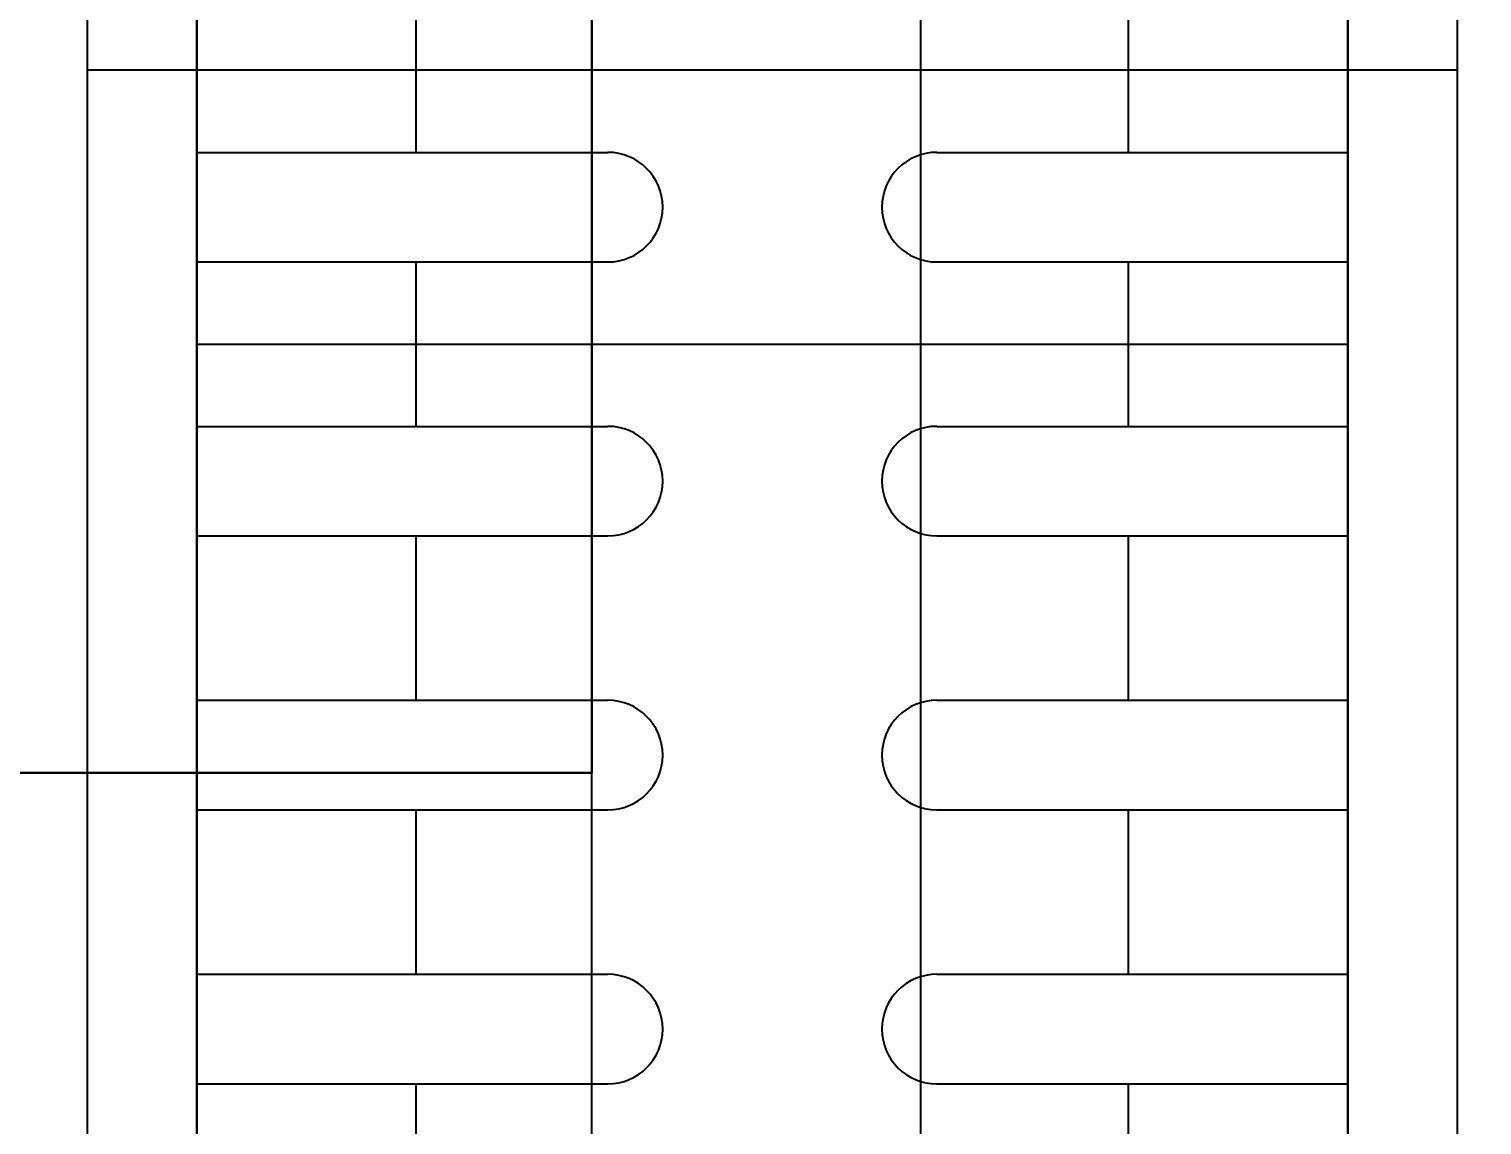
# Model space of a CAD drawing. Header units: inches. Extents: x 21 to 38546, y 13 to 15001.
# Drawn here: x 6003.62 to 6016.88, y 2017.61 to 2027.61 of the extents above; entities that cross this region are included whole.
import ezdxf

# ---------------------------------------------------------------- set-up
doc = ezdxf.new("R2010")
doc.units = ezdxf.units.IN
doc.header["$MEASUREMENT"] = 0
doc.layers.add('RAST-IST-RADYATÖR-DİNAMİK BLOK', color=83, linetype='Continuous')
for name, color, linetype, lineweight in [('Z_MİM_-KM-CERAMIC-09', 8, 'Continuous', 25), ('Z_MİM_-KM-ELECTRIC', 8, 'Continuous', 25), ('Z_MİM_-KM-TEXT-DETAIL', 8, 'Continuous', 25), ('Z_MİM_-KM-WALL', 8, 'Continuous', 25)]:
    doc.layers.add(name, color=color, linetype=linetype, lineweight=lineweight)
doc.styles.add('-KM-OLCU', font='ARIALN.TTF')

# ---------------------------------------------------------------- blocks, each defined once
blk = doc.blocks.new('A$Cba0c6c82')
at = {"ltscale": 2}
for p, q in [((0, 65), (65, 65)), ((65, 65), (65, 0)), ((65, 0), (65, 65))]:
    blk.add_line(p, q, dxfattribs=at)
at = {"layer": 'Z_MİM_-KM-TEXT-DETAIL', "color": 7, "insert": (33.893, 58.781), "char_height": 7.17372, "attachment_point": 1, "style": '-KM-OLCU'}
blk.add_mtext_dynamic_manual_height_columns('ÇAMAŞIR MAKİNESİ\\PKURUTMA MAKİNESİ 10 KG', width=84.7034, gutter_width=12.5, heights=[0], dxfattribs=at)
blk = doc.blocks.new('IS_RADYATOR-PLAN-60')
at = {"layer": 'RAST-IST-RADYATÖR-DİNAMİK BLOK', "color": 7}
for p, q in [((50.75, 11.5), (50.75, 7.75)), ((51.75, 11.5), (51.75, 7.75)), ((53.25, 11.5), (53.25, 7.75)), ((54.25, 11.5), (54.25, 7.75)), ((55.75, 11.5), (55.75, 7.75)), ((56.75, 11.5), (56.75, 7.75)), ((50, 9.5), (50.75, 9.5)), ((51.75, 9.5), (52.5, 9.5)), ((52.5, 9.5), (53.25, 9.5)), ((54.25, 9.5), (55, 9.5)), ((55, 9.5), (55.75, 9.5)), ((56.75, 9.5), (57.5, 9.5)), ((50.75, 4.75), (50.75, 1)), ((51.75, 4.75), (51.75, 1)), ((53.25, 4.75), (53.25, 1)), ((54.25, 4.75), (54.25, 1)), ((55.75, 4.75), (55.75, 1)), ((56.75, 4.75), (56.75, 1)), ((50, 3), (50.75, 3)), ((51.75, 3), (52.5, 3)), ((52.5, 3), (53.25, 3)), ((54.25, 3), (55, 3)), ((55, 3), (55.75, 3)), ((56.75, 3), (57.5, 3))]:
    blk.add_line(p, q, dxfattribs=at)
at = {"layer": 'RAST-IST-RADYATÖR-DİNAMİK BLOK'}
for points in [[(0, 0), (60, 0), (60, 12.5), (0, 12.5)], [(2.5, 11.5), (57.5, 11.5), (57.5, 1), (2.5, 1)]]:
    blk.add_lwpolyline(points, dxfattribs=at)
at = {"layer": 'RAST-IST-RADYATÖR-DİNAMİK BLOK', "color": 7}
for centre, start, end in [((51.25, 7.75), 180, 0), ((53.75, 7.75), 180, 0), ((56.25, 7.75), 180, 0), ((51.25, 4.75), 0, 180), ((53.75, 4.75), 0, 180), ((56.25, 4.75), 0, 180)]:
    blk.add_arc(centre, 0.5, start, end, dxfattribs=at)
blk = doc.blocks.new('IS_RADYATOR-PLAN-70')
at = {"layer": 'RAST-IST-RADYATÖR-DİNAMİK BLOK', "color": 7}
for p, q in [((50.75, 11.5), (50.75, 7.75)), ((51.75, 11.5), (51.75, 7.75)), ((53.25, 11.5), (53.25, 7.75)), ((54.25, 11.5), (54.25, 7.75)), ((55.75, 11.5), (55.75, 7.75)), ((56.75, 11.5), (56.75, 7.75)), ((58.25, 11.5), (58.25, 7.75)), ((59.25, 11.5), (59.25, 7.75)), ((50, 9.5), (50.75, 9.5)), ((51.75, 9.5), (52.5, 9.5)), ((52.5, 9.5), (53.25, 9.5)), ((54.25, 9.5), (55, 9.5)), ((55, 9.5), (55.75, 9.5)), ((56.75, 9.5), (57.5, 9.5)), ((57.5, 9.5), (58.25, 9.5)), ((59.25, 9.5), (60, 9.5)), ((60, 9.5), (60.75, 9.5)), ((50.75, 4.75), (50.75, 1)), ((51.75, 4.75), (51.75, 1)), ((53.25, 4.75), (53.25, 1)), ((54.25, 4.75), (54.25, 1)), ((55.75, 4.75), (55.75, 1)), ((56.75, 4.75), (56.75, 1)), ((58.25, 4.75), (58.25, 1)), ((59.25, 4.75), (59.25, 1)), ((50, 3), (50.75, 3)), ((51.75, 3), (52.5, 3)), ((52.5, 3), (53.25, 3)), ((54.25, 3), (55, 3)), ((55, 3), (55.75, 3)), ((56.75, 3), (57.5, 3)), ((57.5, 3), (58.25, 3)), ((59.25, 3), (60, 3)), ((60, 3), (60.75, 3))]:
    blk.add_line(p, q, dxfattribs=at)
at = {"layer": 'RAST-IST-RADYATÖR-DİNAMİK BLOK'}
for points in [[(0, 0), (70, 0), (70, 12.5), (0, 12.5)], [(2.5, 11.5), (67.5, 11.5), (67.5, 1), (2.5, 1)]]:
    blk.add_lwpolyline(points, dxfattribs=at)
at = {"layer": 'RAST-IST-RADYATÖR-DİNAMİK BLOK', "color": 7}
for centre, start, end in [((51.25, 7.75), 180, 0), ((53.75, 7.75), 180, 0), ((56.25, 7.75), 180, 0), ((58.75, 7.75), 180, 0), ((51.25, 4.75), 0, 180), ((53.75, 4.75), 0, 180), ((56.25, 4.75), 0, 180), ((58.75, 4.75), 0, 180)]:
    blk.add_arc(centre, 0.5, start, end, dxfattribs=at)
blk = doc.blocks.new('IS_RADYATOR-PLAN-80')
at = {"layer": 'RAST-IST-RADYATÖR-DİNAMİK BLOK', "color": 7}
for p, q in [((50.75, 11.5), (50.75, 7.75)), ((51.75, 11.5), (51.75, 7.75)), ((53.25, 11.5), (53.25, 7.75)), ((54.25, 11.5), (54.25, 7.75)), ((55.75, 11.5), (55.75, 7.75)), ((56.75, 11.5), (56.75, 7.75)), ((58.25, 11.5), (58.25, 7.75)), ((59.25, 11.5), (59.25, 7.75)), ((50, 9.5), (50.75, 9.5)), ((51.75, 9.5), (52.5, 9.5)), ((52.5, 9.5), (53.25, 9.5)), ((54.25, 9.5), (55, 9.5)), ((55, 9.5), (55.75, 9.5)), ((56.75, 9.5), (57.5, 9.5)), ((57.5, 9.5), (58.25, 9.5)), ((59.25, 9.5), (60, 9.5)), ((60, 9.5), (60.75, 9.5)), ((50.75, 4.75), (50.75, 1)), ((51.75, 4.75), (51.75, 1)), ((53.25, 4.75), (53.25, 1)), ((54.25, 4.75), (54.25, 1)), ((55.75, 4.75), (55.75, 1)), ((56.75, 4.75), (56.75, 1)), ((58.25, 4.75), (58.25, 1)), ((59.25, 4.75), (59.25, 1)), ((50, 3), (50.75, 3)), ((51.75, 3), (52.5, 3)), ((52.5, 3), (53.25, 3)), ((54.25, 3), (55, 3)), ((55, 3), (55.75, 3)), ((56.75, 3), (57.5, 3)), ((57.5, 3), (58.25, 3)), ((59.25, 3), (60, 3)), ((60, 3), (60.75, 3))]:
    blk.add_line(p, q, dxfattribs=at)
at = {"layer": 'RAST-IST-RADYATÖR-DİNAMİK BLOK'}
for points in [[(0, 0), (80, 0), (80, 12.5), (0, 12.5)], [(2.5, 11.5), (77.5, 11.5), (77.5, 1), (2.5, 1)]]:
    blk.add_lwpolyline(points, dxfattribs=at)
at = {"layer": 'RAST-IST-RADYATÖR-DİNAMİK BLOK', "color": 7}
for centre, start, end in [((51.25, 7.75), 180, 0), ((53.75, 7.75), 180, 0), ((56.25, 7.75), 180, 0), ((58.75, 7.75), 180, 0), ((51.25, 4.75), 0, 180), ((53.75, 4.75), 0, 180), ((56.25, 4.75), 0, 180), ((58.75, 4.75), 0, 180)]:
    blk.add_arc(centre, 0.5, start, end, dxfattribs=at)
blk = doc.blocks.new('IS_RADYATOR-PLAN-90')
at = {"layer": 'RAST-IST-RADYATÖR-DİNAMİK BLOK', "color": 7}
for p, q in [((50.75, 11.5), (50.75, 7.75)), ((51.75, 11.5), (51.75, 7.75)), ((53.25, 11.5), (53.25, 7.75)), ((54.25, 11.5), (54.25, 7.75)), ((55.75, 11.5), (55.75, 7.75)), ((56.75, 11.5), (56.75, 7.75)), ((58.25, 11.5), (58.25, 7.75)), ((59.25, 11.5), (59.25, 7.75)), ((50, 9.5), (50.75, 9.5)), ((51.75, 9.5), (52.5, 9.5)), ((52.5, 9.5), (53.25, 9.5)), ((54.25, 9.5), (55, 9.5)), ((55, 9.5), (55.75, 9.5)), ((56.75, 9.5), (57.5, 9.5)), ((57.5, 9.5), (58.25, 9.5)), ((59.25, 9.5), (60, 9.5)), ((60, 9.5), (60.75, 9.5)), ((50.75, 4.75), (50.75, 1)), ((51.75, 4.75), (51.75, 1)), ((53.25, 4.75), (53.25, 1)), ((54.25, 4.75), (54.25, 1)), ((55.75, 4.75), (55.75, 1)), ((56.75, 4.75), (56.75, 1)), ((58.25, 4.75), (58.25, 1)), ((59.25, 4.75), (59.25, 1)), ((50, 3), (50.75, 3)), ((51.75, 3), (52.5, 3)), ((52.5, 3), (53.25, 3)), ((54.25, 3), (55, 3)), ((55, 3), (55.75, 3)), ((56.75, 3), (57.5, 3)), ((57.5, 3), (58.25, 3)), ((59.25, 3), (60, 3)), ((60, 3), (60.75, 3))]:
    blk.add_line(p, q, dxfattribs=at)
at = {"layer": 'RAST-IST-RADYATÖR-DİNAMİK BLOK'}
for points in [[(0, 0), (90, 0), (90, 12.5), (0, 12.5)], [(2.5, 11.5), (87.5, 11.5), (87.5, 1), (2.5, 1)]]:
    blk.add_lwpolyline(points, dxfattribs=at)
at = {"layer": 'RAST-IST-RADYATÖR-DİNAMİK BLOK', "color": 7}
for centre, start, end in [((51.25, 7.75), 180, 0), ((53.75, 7.75), 180, 0), ((56.25, 7.75), 180, 0), ((58.75, 7.75), 180, 0), ((51.25, 4.75), 0, 180), ((53.75, 4.75), 0, 180), ((56.25, 4.75), 0, 180), ((58.75, 4.75), 0, 180)]:
    blk.add_arc(centre, 0.5, start, end, dxfattribs=at)
blk = doc.blocks.new('IS_RADYATOR-PLAN-100')
at = {"layer": 'RAST-IST-RADYATÖR-DİNAMİK BLOK', "color": 7}
for p, q in [((50.75, 11.5), (50.75, 7.75)), ((51.75, 11.5), (51.75, 7.75)), ((53.25, 11.5), (53.25, 7.75)), ((54.25, 11.5), (54.25, 7.75)), ((55.75, 11.5), (55.75, 7.75)), ((56.75, 11.5), (56.75, 7.75)), ((58.25, 11.5), (58.25, 7.75)), ((59.25, 11.5), (59.25, 7.75)), ((50, 9.5), (50.75, 9.5)), ((51.75, 9.5), (52.5, 9.5)), ((52.5, 9.5), (53.25, 9.5)), ((54.25, 9.5), (55, 9.5)), ((55, 9.5), (55.75, 9.5)), ((56.75, 9.5), (57.5, 9.5)), ((57.5, 9.5), (58.25, 9.5)), ((59.25, 9.5), (60, 9.5)), ((60, 9.5), (60.75, 9.5)), ((50.75, 4.75), (50.75, 1)), ((51.75, 4.75), (51.75, 1)), ((53.25, 4.75), (53.25, 1)), ((54.25, 4.75), (54.25, 1)), ((55.75, 4.75), (55.75, 1)), ((56.75, 4.75), (56.75, 1)), ((58.25, 4.75), (58.25, 1)), ((59.25, 4.75), (59.25, 1)), ((50, 3), (50.75, 3)), ((51.75, 3), (52.5, 3)), ((52.5, 3), (53.25, 3)), ((54.25, 3), (55, 3)), ((55, 3), (55.75, 3)), ((56.75, 3), (57.5, 3)), ((57.5, 3), (58.25, 3)), ((59.25, 3), (60, 3)), ((60, 3), (60.75, 3))]:
    blk.add_line(p, q, dxfattribs=at)
at = {"layer": 'RAST-IST-RADYATÖR-DİNAMİK BLOK'}
for points in [[(0, 0), (100, 0), (100, 12.5), (0, 12.5)], [(2.5, 11.5), (97.5, 11.5), (97.5, 1), (2.5, 1)]]:
    blk.add_lwpolyline(points, dxfattribs=at)
at = {"layer": 'RAST-IST-RADYATÖR-DİNAMİK BLOK', "color": 7}
for centre, start, end in [((51.25, 7.75), 180, 0), ((53.75, 7.75), 180, 0), ((56.25, 7.75), 180, 0), ((58.75, 7.75), 180, 0), ((51.25, 4.75), 0, 180), ((53.75, 4.75), 0, 180), ((56.25, 4.75), 0, 180), ((58.75, 4.75), 0, 180)]:
    blk.add_arc(centre, 0.5, start, end, dxfattribs=at)
blk = doc.blocks.new('IS_RADYATOR-PLAN-110')
at = {"layer": 'RAST-IST-RADYATÖR-DİNAMİK BLOK', "color": 7}
for p, q in [((50.75, 11.5), (50.75, 7.75)), ((51.75, 11.5), (51.75, 7.75)), ((53.25, 11.5), (53.25, 7.75)), ((54.25, 11.5), (54.25, 7.75)), ((55.75, 11.5), (55.75, 7.75)), ((56.75, 11.5), (56.75, 7.75)), ((58.25, 11.5), (58.25, 7.75)), ((59.25, 11.5), (59.25, 7.75)), ((50, 9.5), (50.75, 9.5)), ((51.75, 9.5), (52.5, 9.5)), ((52.5, 9.5), (53.25, 9.5)), ((54.25, 9.5), (55, 9.5)), ((55, 9.5), (55.75, 9.5)), ((56.75, 9.5), (57.5, 9.5)), ((57.5, 9.5), (58.25, 9.5)), ((59.25, 9.5), (60, 9.5)), ((60, 9.5), (60.75, 9.5)), ((50.75, 4.75), (50.75, 1)), ((51.75, 4.75), (51.75, 1)), ((53.25, 4.75), (53.25, 1)), ((54.25, 4.75), (54.25, 1)), ((55.75, 4.75), (55.75, 1)), ((56.75, 4.75), (56.75, 1)), ((58.25, 4.75), (58.25, 1)), ((59.25, 4.75), (59.25, 1)), ((50, 3), (50.75, 3)), ((51.75, 3), (52.5, 3)), ((52.5, 3), (53.25, 3)), ((54.25, 3), (55, 3)), ((55, 3), (55.75, 3)), ((56.75, 3), (57.5, 3)), ((57.5, 3), (58.25, 3)), ((59.25, 3), (60, 3)), ((60, 3), (60.75, 3))]:
    blk.add_line(p, q, dxfattribs=at)
at = {"layer": 'RAST-IST-RADYATÖR-DİNAMİK BLOK'}
for points in [[(0, 0), (110, 0), (110, 12.5), (0, 12.5)], [(2.5, 11.5), (107.5, 11.5), (107.5, 1), (2.5, 1)]]:
    blk.add_lwpolyline(points, dxfattribs=at)
at = {"layer": 'RAST-IST-RADYATÖR-DİNAMİK BLOK', "color": 7}
for centre, start, end in [((51.25, 7.75), 180, 0), ((53.75, 7.75), 180, 0), ((56.25, 7.75), 180, 0), ((58.75, 7.75), 180, 0), ((51.25, 4.75), 0, 180), ((53.75, 4.75), 0, 180), ((56.25, 4.75), 0, 180), ((58.75, 4.75), 0, 180)]:
    blk.add_arc(centre, 0.5, start, end, dxfattribs=at)
blk = doc.blocks.new('IS_RADYATOR-PLAN-120')
at = {"layer": 'RAST-IST-RADYATÖR-DİNAMİK BLOK', "color": 7}
for p, q in [((50.75, 11.5), (50.75, 7.75)), ((51.75, 11.5), (51.75, 7.75)), ((53.25, 11.5), (53.25, 7.75)), ((54.25, 11.5), (54.25, 7.75)), ((55.75, 11.5), (55.75, 7.75)), ((56.75, 11.5), (56.75, 7.75)), ((58.25, 11.5), (58.25, 7.75)), ((59.25, 11.5), (59.25, 7.75)), ((50, 9.5), (50.75, 9.5)), ((51.75, 9.5), (52.5, 9.5)), ((52.5, 9.5), (53.25, 9.5)), ((54.25, 9.5), (55, 9.5)), ((55, 9.5), (55.75, 9.5)), ((56.75, 9.5), (57.5, 9.5)), ((57.5, 9.5), (58.25, 9.5)), ((59.25, 9.5), (60, 9.5)), ((60, 9.5), (60.75, 9.5)), ((50.75, 4.75), (50.75, 1)), ((51.75, 4.75), (51.75, 1)), ((53.25, 4.75), (53.25, 1)), ((54.25, 4.75), (54.25, 1)), ((55.75, 4.75), (55.75, 1)), ((56.75, 4.75), (56.75, 1)), ((58.25, 4.75), (58.25, 1)), ((59.25, 4.75), (59.25, 1)), ((50, 3), (50.75, 3)), ((51.75, 3), (52.5, 3)), ((52.5, 3), (53.25, 3)), ((54.25, 3), (55, 3)), ((55, 3), (55.75, 3)), ((56.75, 3), (57.5, 3)), ((57.5, 3), (58.25, 3)), ((59.25, 3), (60, 3)), ((60, 3), (60.75, 3))]:
    blk.add_line(p, q, dxfattribs=at)
at = {"layer": 'RAST-IST-RADYATÖR-DİNAMİK BLOK'}
for points in [[(0, 0), (120, 0), (120, 12.5), (0, 12.5)], [(2.5, 11.5), (117.5, 11.5), (117.5, 1), (2.5, 1)]]:
    blk.add_lwpolyline(points, dxfattribs=at)
at = {"layer": 'RAST-IST-RADYATÖR-DİNAMİK BLOK', "color": 7}
for centre, start, end in [((51.25, 7.75), 180, 0), ((53.75, 7.75), 180, 0), ((56.25, 7.75), 180, 0), ((58.75, 7.75), 180, 0), ((51.25, 4.75), 0, 180), ((53.75, 4.75), 0, 180), ((56.25, 4.75), 0, 180), ((58.75, 4.75), 0, 180)]:
    blk.add_arc(centre, 0.5, start, end, dxfattribs=at)
blk = doc.blocks.new('IS_RADYATOR-PLAN-130')
at = {"layer": 'RAST-IST-RADYATÖR-DİNAMİK BLOK', "color": 7}
for p, q in [((50.75, 11.5), (50.75, 7.75)), ((51.75, 11.5), (51.75, 7.75)), ((53.25, 11.5), (53.25, 7.75)), ((54.25, 11.5), (54.25, 7.75)), ((55.75, 11.5), (55.75, 7.75)), ((56.75, 11.5), (56.75, 7.75)), ((58.25, 11.5), (58.25, 7.75)), ((59.25, 11.5), (59.25, 7.75)), ((50, 9.5), (50.75, 9.5)), ((51.75, 9.5), (52.5, 9.5)), ((52.5, 9.5), (53.25, 9.5)), ((54.25, 9.5), (55, 9.5)), ((55, 9.5), (55.75, 9.5)), ((56.75, 9.5), (57.5, 9.5)), ((57.5, 9.5), (58.25, 9.5)), ((59.25, 9.5), (60, 9.5)), ((60, 9.5), (60.75, 9.5)), ((50.75, 4.75), (50.75, 1)), ((51.75, 4.75), (51.75, 1)), ((53.25, 4.75), (53.25, 1)), ((54.25, 4.75), (54.25, 1)), ((55.75, 4.75), (55.75, 1)), ((56.75, 4.75), (56.75, 1)), ((58.25, 4.75), (58.25, 1)), ((59.25, 4.75), (59.25, 1)), ((50, 3), (50.75, 3)), ((51.75, 3), (52.5, 3)), ((52.5, 3), (53.25, 3)), ((54.25, 3), (55, 3)), ((55, 3), (55.75, 3)), ((56.75, 3), (57.5, 3)), ((57.5, 3), (58.25, 3)), ((59.25, 3), (60, 3)), ((60, 3), (60.75, 3))]:
    blk.add_line(p, q, dxfattribs=at)
at = {"layer": 'RAST-IST-RADYATÖR-DİNAMİK BLOK'}
for points in [[(0, 0), (130, 0), (130, 12.5), (0, 12.5)], [(2.5, 11.5), (127.5, 11.5), (127.5, 1), (2.5, 1)]]:
    blk.add_lwpolyline(points, dxfattribs=at)
at = {"layer": 'RAST-IST-RADYATÖR-DİNAMİK BLOK', "color": 7}
for centre, start, end in [((51.25, 7.75), 180, 0), ((53.75, 7.75), 180, 0), ((56.25, 7.75), 180, 0), ((58.75, 7.75), 180, 0), ((51.25, 4.75), 0, 180), ((53.75, 4.75), 0, 180), ((56.25, 4.75), 0, 180), ((58.75, 4.75), 0, 180)]:
    blk.add_arc(centre, 0.5, start, end, dxfattribs=at)
blk = doc.blocks.new('IS_RADYATOR-PLAN-140')
at = {"layer": 'RAST-IST-RADYATÖR-DİNAMİK BLOK', "color": 7}
for p, q in [((50.75, 11.5), (50.75, 7.75)), ((51.75, 11.5), (51.75, 7.75)), ((53.25, 11.5), (53.25, 7.75)), ((54.25, 11.5), (54.25, 7.75)), ((55.75, 11.5), (55.75, 7.75)), ((56.75, 11.5), (56.75, 7.75)), ((58.25, 11.5), (58.25, 7.75)), ((59.25, 11.5), (59.25, 7.75)), ((50, 9.5), (50.75, 9.5)), ((51.75, 9.5), (52.5, 9.5)), ((52.5, 9.5), (53.25, 9.5)), ((54.25, 9.5), (55, 9.5)), ((55, 9.5), (55.75, 9.5)), ((56.75, 9.5), (57.5, 9.5)), ((57.5, 9.5), (58.25, 9.5)), ((59.25, 9.5), (60, 9.5)), ((60, 9.5), (60.75, 9.5)), ((50.75, 4.75), (50.75, 1)), ((51.75, 4.75), (51.75, 1)), ((53.25, 4.75), (53.25, 1)), ((54.25, 4.75), (54.25, 1)), ((55.75, 4.75), (55.75, 1)), ((56.75, 4.75), (56.75, 1)), ((58.25, 4.75), (58.25, 1)), ((59.25, 4.75), (59.25, 1)), ((50, 3), (50.75, 3)), ((51.75, 3), (52.5, 3)), ((52.5, 3), (53.25, 3)), ((54.25, 3), (55, 3)), ((55, 3), (55.75, 3)), ((56.75, 3), (57.5, 3)), ((57.5, 3), (58.25, 3)), ((59.25, 3), (60, 3)), ((60, 3), (60.75, 3))]:
    blk.add_line(p, q, dxfattribs=at)
at = {"layer": 'RAST-IST-RADYATÖR-DİNAMİK BLOK'}
for points in [[(0, 0), (140, 0), (140, 12.5), (0, 12.5)], [(2.5, 11.5), (137.5, 11.5), (137.5, 1), (2.5, 1)]]:
    blk.add_lwpolyline(points, dxfattribs=at)
at = {"layer": 'RAST-IST-RADYATÖR-DİNAMİK BLOK', "color": 7}
for centre, start, end in [((51.25, 7.75), 180, 0), ((53.75, 7.75), 180, 0), ((56.25, 7.75), 180, 0), ((58.75, 7.75), 180, 0), ((51.25, 4.75), 0, 180), ((53.75, 4.75), 0, 180), ((56.25, 4.75), 0, 180), ((58.75, 4.75), 0, 180)]:
    blk.add_arc(centre, 0.5, start, end, dxfattribs=at)
blk = doc.blocks.new('IS_RADYATOR-PLAN-150')
at = {"layer": 'RAST-IST-RADYATÖR-DİNAMİK BLOK', "color": 7}
for p, q in [((50.75, 11.5), (50.75, 7.75)), ((51.75, 11.5), (51.75, 7.75)), ((53.25, 11.5), (53.25, 7.75)), ((54.25, 11.5), (54.25, 7.75)), ((55.75, 11.5), (55.75, 7.75)), ((56.75, 11.5), (56.75, 7.75)), ((58.25, 11.5), (58.25, 7.75)), ((59.25, 11.5), (59.25, 7.75)), ((50, 9.5), (50.75, 9.5)), ((51.75, 9.5), (52.5, 9.5)), ((52.5, 9.5), (53.25, 9.5)), ((54.25, 9.5), (55, 9.5)), ((55, 9.5), (55.75, 9.5)), ((56.75, 9.5), (57.5, 9.5)), ((57.5, 9.5), (58.25, 9.5)), ((59.25, 9.5), (60, 9.5)), ((60, 9.5), (60.75, 9.5)), ((50.75, 4.75), (50.75, 1)), ((51.75, 4.75), (51.75, 1)), ((53.25, 4.75), (53.25, 1)), ((54.25, 4.75), (54.25, 1)), ((55.75, 4.75), (55.75, 1)), ((56.75, 4.75), (56.75, 1)), ((58.25, 4.75), (58.25, 1)), ((59.25, 4.75), (59.25, 1)), ((50, 3), (50.75, 3)), ((51.75, 3), (52.5, 3)), ((52.5, 3), (53.25, 3)), ((54.25, 3), (55, 3)), ((55, 3), (55.75, 3)), ((56.75, 3), (57.5, 3)), ((57.5, 3), (58.25, 3)), ((59.25, 3), (60, 3)), ((60, 3), (60.75, 3))]:
    blk.add_line(p, q, dxfattribs=at)
at = {"layer": 'RAST-IST-RADYATÖR-DİNAMİK BLOK'}
for points in [[(-5, 0), (145, 0), (145, 12.5), (-5, 12.5)], [(-2.5, 11.5), (142.5, 11.5), (142.5, 1), (-2.5, 1)]]:
    blk.add_lwpolyline(points, dxfattribs=at)
at = {"layer": 'RAST-IST-RADYATÖR-DİNAMİK BLOK', "color": 7}
for centre, start, end in [((51.25, 7.75), 180, 0), ((53.75, 7.75), 180, 0), ((56.25, 7.75), 180, 0), ((58.75, 7.75), 180, 0), ((51.25, 4.75), 0, 180), ((53.75, 4.75), 0, 180), ((56.25, 4.75), 0, 180), ((58.75, 4.75), 0, 180)]:
    blk.add_arc(centre, 0.5, start, end, dxfattribs=at)
blk = doc.blocks.new('IS_RADYATOR-PLAN-160')
at = {"layer": 'RAST-IST-RADYATÖR-DİNAMİK BLOK', "color": 7}
for p, q in [((50.75, 11.5), (50.75, 7.75)), ((51.75, 11.5), (51.75, 7.75)), ((53.25, 11.5), (53.25, 7.75)), ((54.25, 11.5), (54.25, 7.75)), ((55.75, 11.5), (55.75, 7.75)), ((56.75, 11.5), (56.75, 7.75)), ((58.25, 11.5), (58.25, 7.75)), ((59.25, 11.5), (59.25, 7.75)), ((50, 9.5), (50.75, 9.5)), ((51.75, 9.5), (52.5, 9.5)), ((52.5, 9.5), (53.25, 9.5)), ((54.25, 9.5), (55, 9.5)), ((55, 9.5), (55.75, 9.5)), ((56.75, 9.5), (57.5, 9.5)), ((57.5, 9.5), (58.25, 9.5)), ((59.25, 9.5), (60, 9.5)), ((60, 9.5), (60.75, 9.5)), ((50.75, 4.75), (50.75, 1)), ((51.75, 4.75), (51.75, 1)), ((53.25, 4.75), (53.25, 1)), ((54.25, 4.75), (54.25, 1)), ((55.75, 4.75), (55.75, 1)), ((56.75, 4.75), (56.75, 1)), ((58.25, 4.75), (58.25, 1)), ((59.25, 4.75), (59.25, 1)), ((50, 3), (50.75, 3)), ((51.75, 3), (52.5, 3)), ((52.5, 3), (53.25, 3)), ((54.25, 3), (55, 3)), ((55, 3), (55.75, 3)), ((56.75, 3), (57.5, 3)), ((57.5, 3), (58.25, 3)), ((59.25, 3), (60, 3)), ((60, 3), (60.75, 3))]:
    blk.add_line(p, q, dxfattribs=at)
at = {"layer": 'RAST-IST-RADYATÖR-DİNAMİK BLOK'}
for points in [[(-5, 0), (155, 0), (155, 12.5), (-5, 12.5)], [(-2.5, 11.5), (152.5, 11.5), (152.5, 1), (-2.5, 1)]]:
    blk.add_lwpolyline(points, dxfattribs=at)
at = {"layer": 'RAST-IST-RADYATÖR-DİNAMİK BLOK', "color": 7}
for centre, start, end in [((51.25, 7.75), 180, 0), ((53.75, 7.75), 180, 0), ((56.25, 7.75), 180, 0), ((58.75, 7.75), 180, 0), ((51.25, 4.75), 0, 180), ((53.75, 4.75), 0, 180), ((56.25, 4.75), 0, 180), ((58.75, 4.75), 0, 180)]:
    blk.add_arc(centre, 0.5, start, end, dxfattribs=at)
blk = doc.blocks.new('IS_RADYATOR-PLAN-170')
at = {"layer": 'RAST-IST-RADYATÖR-DİNAMİK BLOK', "color": 7}
for p, q in [((50.75, 11.5), (50.75, 7.75)), ((51.75, 11.5), (51.75, 7.75)), ((53.25, 11.5), (53.25, 7.75)), ((54.25, 11.5), (54.25, 7.75)), ((55.75, 11.5), (55.75, 7.75)), ((56.75, 11.5), (56.75, 7.75)), ((58.25, 11.5), (58.25, 7.75)), ((59.25, 11.5), (59.25, 7.75)), ((50, 9.5), (50.75, 9.5)), ((51.75, 9.5), (52.5, 9.5)), ((52.5, 9.5), (53.25, 9.5)), ((54.25, 9.5), (55, 9.5)), ((55, 9.5), (55.75, 9.5)), ((56.75, 9.5), (57.5, 9.5)), ((57.5, 9.5), (58.25, 9.5)), ((59.25, 9.5), (60, 9.5)), ((60, 9.5), (60.75, 9.5)), ((50.75, 4.75), (50.75, 1)), ((51.75, 4.75), (51.75, 1)), ((53.25, 4.75), (53.25, 1)), ((54.25, 4.75), (54.25, 1)), ((55.75, 4.75), (55.75, 1)), ((56.75, 4.75), (56.75, 1)), ((58.25, 4.75), (58.25, 1)), ((59.25, 4.75), (59.25, 1)), ((50, 3), (50.75, 3)), ((51.75, 3), (52.5, 3)), ((52.5, 3), (53.25, 3)), ((54.25, 3), (55, 3)), ((55, 3), (55.75, 3)), ((56.75, 3), (57.5, 3)), ((57.5, 3), (58.25, 3)), ((59.25, 3), (60, 3)), ((60, 3), (60.75, 3))]:
    blk.add_line(p, q, dxfattribs=at)
at = {"layer": 'RAST-IST-RADYATÖR-DİNAMİK BLOK'}
for points in [[(-5, 0), (165, 0), (165, 12.5), (-5, 12.5)], [(-2.5, 11.5), (162.5, 11.5), (162.5, 1), (-2.5, 1)]]:
    blk.add_lwpolyline(points, dxfattribs=at)
at = {"layer": 'RAST-IST-RADYATÖR-DİNAMİK BLOK', "color": 7}
for centre, start, end in [((51.25, 7.75), 180, 0), ((53.75, 7.75), 180, 0), ((56.25, 7.75), 180, 0), ((58.75, 7.75), 180, 0), ((51.25, 4.75), 0, 180), ((53.75, 4.75), 0, 180), ((56.25, 4.75), 0, 180), ((58.75, 4.75), 0, 180)]:
    blk.add_arc(centre, 0.5, start, end, dxfattribs=at)
blk = doc.blocks.new('IS_RADYATOR-PLAN-180')
at = {"layer": 'RAST-IST-RADYATÖR-DİNAMİK BLOK', "color": 7}
for p, q in [((50.75, 11.5), (50.75, 7.75)), ((51.75, 11.5), (51.75, 7.75)), ((53.25, 11.5), (53.25, 7.75)), ((54.25, 11.5), (54.25, 7.75)), ((55.75, 11.5), (55.75, 7.75)), ((56.75, 11.5), (56.75, 7.75)), ((58.25, 11.5), (58.25, 7.75)), ((59.25, 11.5), (59.25, 7.75)), ((50, 9.5), (50.75, 9.5)), ((51.75, 9.5), (52.5, 9.5)), ((52.5, 9.5), (53.25, 9.5)), ((54.25, 9.5), (55, 9.5)), ((55, 9.5), (55.75, 9.5)), ((56.75, 9.5), (57.5, 9.5)), ((57.5, 9.5), (58.25, 9.5)), ((59.25, 9.5), (60, 9.5)), ((60, 9.5), (60.75, 9.5)), ((50.75, 4.75), (50.75, 1)), ((51.75, 4.75), (51.75, 1)), ((53.25, 4.75), (53.25, 1)), ((54.25, 4.75), (54.25, 1)), ((55.75, 4.75), (55.75, 1)), ((56.75, 4.75), (56.75, 1)), ((58.25, 4.75), (58.25, 1)), ((59.25, 4.75), (59.25, 1)), ((50, 3), (50.75, 3)), ((51.75, 3), (52.5, 3)), ((52.5, 3), (53.25, 3)), ((54.25, 3), (55, 3)), ((55, 3), (55.75, 3)), ((56.75, 3), (57.5, 3)), ((57.5, 3), (58.25, 3)), ((59.25, 3), (60, 3)), ((60, 3), (60.75, 3))]:
    blk.add_line(p, q, dxfattribs=at)
at = {"layer": 'RAST-IST-RADYATÖR-DİNAMİK BLOK'}
for points in [[(-5, 0), (175, 0), (175, 12.5), (-5, 12.5)], [(-2.5, 11.5), (172.5, 11.5), (172.5, 1), (-2.5, 1)]]:
    blk.add_lwpolyline(points, dxfattribs=at)
at = {"layer": 'RAST-IST-RADYATÖR-DİNAMİK BLOK', "color": 7}
for centre, start, end in [((51.25, 7.75), 180, 0), ((53.75, 7.75), 180, 0), ((56.25, 7.75), 180, 0), ((58.75, 7.75), 180, 0), ((51.25, 4.75), 0, 180), ((53.75, 4.75), 0, 180), ((56.25, 4.75), 0, 180), ((58.75, 4.75), 0, 180)]:
    blk.add_arc(centre, 0.5, start, end, dxfattribs=at)
blk = doc.blocks.new('IS_RADYATOR-PLAN-190')
at = {"layer": 'RAST-IST-RADYATÖR-DİNAMİK BLOK', "color": 7}
for p, q in [((50.75, 11.5), (50.75, 7.75)), ((51.75, 11.5), (51.75, 7.75)), ((53.25, 11.5), (53.25, 7.75)), ((54.25, 11.5), (54.25, 7.75)), ((55.75, 11.5), (55.75, 7.75)), ((56.75, 11.5), (56.75, 7.75)), ((58.25, 11.5), (58.25, 7.75)), ((59.25, 11.5), (59.25, 7.75)), ((50, 9.5), (50.75, 9.5)), ((51.75, 9.5), (52.5, 9.5)), ((52.5, 9.5), (53.25, 9.5)), ((54.25, 9.5), (55, 9.5)), ((55, 9.5), (55.75, 9.5)), ((56.75, 9.5), (57.5, 9.5)), ((57.5, 9.5), (58.25, 9.5)), ((59.25, 9.5), (60, 9.5)), ((60, 9.5), (60.75, 9.5)), ((50.75, 4.75), (50.75, 1)), ((51.75, 4.75), (51.75, 1)), ((53.25, 4.75), (53.25, 1)), ((54.25, 4.75), (54.25, 1)), ((55.75, 4.75), (55.75, 1)), ((56.75, 4.75), (56.75, 1)), ((58.25, 4.75), (58.25, 1)), ((59.25, 4.75), (59.25, 1)), ((50, 3), (50.75, 3)), ((51.75, 3), (52.5, 3)), ((52.5, 3), (53.25, 3)), ((54.25, 3), (55, 3)), ((55, 3), (55.75, 3)), ((56.75, 3), (57.5, 3)), ((57.5, 3), (58.25, 3)), ((59.25, 3), (60, 3)), ((60, 3), (60.75, 3))]:
    blk.add_line(p, q, dxfattribs=at)
at = {"layer": 'RAST-IST-RADYATÖR-DİNAMİK BLOK'}
for points in [[(-5, 0), (185, 0), (185, 12.5), (-5, 12.5)], [(182.5, 11.5), (-2.5, 11.5), (-2.5, 1), (182.5, 1)]]:
    blk.add_lwpolyline(points, dxfattribs=at)
at = {"layer": 'RAST-IST-RADYATÖR-DİNAMİK BLOK', "color": 7}
for centre, start, end in [((51.25, 7.75), 180, 0), ((53.75, 7.75), 180, 0), ((56.25, 7.75), 180, 0), ((58.75, 7.75), 180, 0), ((51.25, 4.75), 0, 180), ((53.75, 4.75), 0, 180), ((56.25, 4.75), 0, 180), ((58.75, 4.75), 0, 180)]:
    blk.add_arc(centre, 0.5, start, end, dxfattribs=at)
blk = doc.blocks.new('IS_RADYATOR-PLAN-200')
at = {"layer": 'RAST-IST-RADYATÖR-DİNAMİK BLOK', "color": 7}
for p, q in [((55.75, 11.5), (55.75, 7.75)), ((56.75, 11.5), (56.75, 7.75)), ((58.25, 11.5), (58.25, 7.75)), ((59.25, 11.5), (59.25, 7.75)), ((60.75, 11.5), (60.75, 7.75)), ((61.75, 11.5), (61.75, 7.75)), ((63.25, 11.5), (63.25, 7.75)), ((64.25, 11.5), (64.25, 7.75)), ((55, 9.5), (55.75, 9.5)), ((56.75, 9.5), (57.5, 9.5)), ((57.5, 9.5), (58.25, 9.5)), ((59.25, 9.5), (60, 9.5)), ((60, 9.5), (60.75, 9.5)), ((61.75, 9.5), (62.5, 9.5)), ((62.5, 9.5), (63.25, 9.5)), ((64.25, 9.5), (65, 9.5)), ((65, 9.5), (65.75, 9.5)), ((55.75, 4.75), (55.75, 1)), ((56.75, 4.75), (56.75, 1)), ((58.25, 4.75), (58.25, 1)), ((59.25, 4.75), (59.25, 1)), ((60.75, 4.75), (60.75, 1)), ((61.75, 4.75), (61.75, 1)), ((63.25, 4.75), (63.25, 1)), ((64.25, 4.75), (64.25, 1)), ((55, 3), (55.75, 3)), ((56.75, 3), (57.5, 3)), ((57.5, 3), (58.25, 3)), ((59.25, 3), (60, 3)), ((60, 3), (60.75, 3)), ((61.75, 3), (62.5, 3)), ((62.5, 3), (63.25, 3)), ((64.25, 3), (65, 3)), ((65, 3), (65.75, 3))]:
    blk.add_line(p, q, dxfattribs=at)
at = {"layer": 'RAST-IST-RADYATÖR-DİNAMİK BLOK'}
for points in [[(0, 0), (200, 0), (200, 12.5), (0, 12.5)], [(2.5, 11.5), (197.5, 11.5), (197.5, 1), (2.5, 1)]]:
    blk.add_lwpolyline(points, dxfattribs=at)
at = {"layer": 'RAST-IST-RADYATÖR-DİNAMİK BLOK', "color": 7}
for centre, start, end in [((56.25, 7.75), 180, 0), ((58.75, 7.75), 180, 0), ((61.25, 7.75), 180, 0), ((63.75, 7.75), 180, 0), ((56.25, 4.75), 0, 180), ((58.75, 4.75), 0, 180), ((61.25, 4.75), 0, 180), ((63.75, 4.75), 0, 180)]:
    blk.add_arc(centre, 0.5, start, end, dxfattribs=at)
blk = doc.blocks.new('IS_U4738')
for name, p in [('IS_RADYATOR-PLAN-60', (0, 0)), ('IS_RADYATOR-PLAN-70', (0, 0)), ('IS_RADYATOR-PLAN-80', (0, 0)), ('IS_RADYATOR-PLAN-90', (0, 0)), ('IS_RADYATOR-PLAN-100', (0, 0)), ('IS_RADYATOR-PLAN-110', (0, 0)), ('IS_RADYATOR-PLAN-120', (0, 0)), ('IS_RADYATOR-PLAN-130', (0, 0)), ('IS_RADYATOR-PLAN-140', (0, 0)), ('IS_RADYATOR-PLAN-150', (0, 0)), ('IS_RADYATOR-PLAN-160', (0, 0)), ('IS_RADYATOR-PLAN-170', (0, 0)), ('IS_RADYATOR-PLAN-180', (0, 0)), ('IS_RADYATOR-PLAN-190', (0, 0)), ('IS_RADYATOR-PLAN-200', (-5, 0))]:
    blk.add_blockref(name, p)

msp = doc.modelspace()

# ---------------------------------------------------------------- linework, layer by layer
at = {"layer": 'Z_MİM_-KM-CERAMIC-09'}
msp.add_lwpolyline([(6008.758, 2089.084), (5809.756, 2089.084), (5809.756, 1880.083), (6018.756, 1880.084), (6018.756, 2009.083), (6008.758, 2009.083)], close=True, dxfattribs=at)
at = {"layer": 'Z_MİM_-KM-WALL'}
msp.add_line((6011.758, 2012.083), (6011.758, 2562.084), dxfattribs=at)

# ---------------------------------------------------------------- block references
at = {"layer": 'RAST-IST-RADYATÖR-DİNAMİK BLOK', "rotation": 90}
msp.add_blockref('IS_U4738', (6016.654, 1967.231), dxfattribs=at)
at = {"layer": 'Z_MİM_-KM-ELECTRIC', "ltscale": 0.5, "rotation": 270}
msp.add_blockref('A$Cba0c6c82', (5943.758, 2085.82), dxfattribs=at)

doc.saveas('drawing.dxf')
